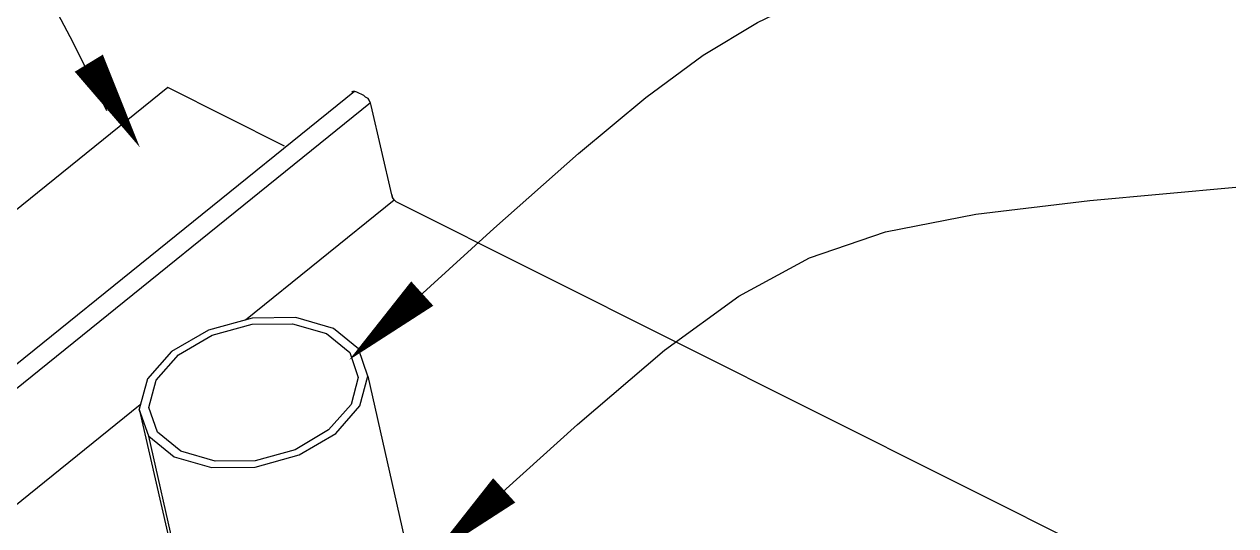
# Model space of a CAD drawing. Extents: x 137.7 to 146.2, y -37.9 to -26.9.
# Drawn here: x 142.067 to 143.91, y -28.875 to -28.113 of the extents above; entities that cross this region are included whole.
import ezdxf

# ---------------------------------------------------------------- set-up
doc = ezdxf.new("R2010")
doc.units = 0
doc.header["$LTSCALE"] = 0.5
doc.header["$MEASUREMENT"] = 0
for name, color, linetype in [('DIM', 4, 'CONTINUOUS'), ('DWG', 2, 'CONTINUOUS'), ('PEN2', 7, 'CONTINUOUS')]:
    doc.layers.add(name, color=color, linetype=linetype)

msp = doc.modelspace()

# ---------------------------------------------------------------- linework, layer by layer
at = {"layer": 'DIM', "color": 5}
for points in [[(142.1929, -28.2442), (142.1416, -28.1406), (142.1006, -28.0626), (142.0657, -28.0064), (142.0327, -27.9682), (141.9974, -27.9442), (141.9556, -27.9306), (141.9032, -27.9237), (141.8359, -27.9195)], [(142.617, -28.5723), (142.7815, -28.4232), (142.91, -28.3093), (143.0127, -28.2238), (143.1001, -28.1596), (143.1826, -28.1099), (143.2705, -28.0675), (143.3744, -28.0255), (143.5045, -27.977)], [(142.7436, -28.8696), (142.9087, -28.7206), (143.041, -28.608), (143.1541, -28.5257), (143.2616, -28.4677), (143.3773, -28.4282), (143.5149, -28.4011), (143.6879, -28.3804), (143.9101, -28.3603)]]:
    msp.add_lwpolyline(points, dxfattribs=at)
for points in [[(142.2431, -28.3, 0, 0.05, 0), (142.1652, -28.1718, 0.05, 0.05, 0)], [(142.5614, -28.6227, 0, 0.05, 0), (142.6725, -28.5219, 0.05, 0.05, 0)], [(142.6862, -28.9218, 0, 0.05, 0), (142.7972, -28.8209, 0.05, 0.05, 0)]]:
    msp.add_lwpolyline(points, format="xyseb", dxfattribs=at)
at = {"layer": 'DWG'}
for p, q in [((142.2853, -28.2089), (140.8339, -29.3795)), ((141.1141, -29.3861), (142.5697, -28.2143)), ((142.4629, -28.2977), (142.2853, -28.2089)), ((142.5655, -28.2155), (142.5673, -28.2143)), ((142.5655, -28.2155), (142.5655, -28.2155)), ((142.5673, -28.2143), (142.5697, -28.2143)), ((142.5697, -28.2143), (142.5727, -28.2155)), ((142.5727, -28.2155), (142.5829, -28.2203)), ((142.5937, -28.2323), (141.1423, -29.4029)), ((142.5859, -28.2227), (142.5829, -28.2203)), ((142.5859, -28.2227), (142.5895, -28.2251)), ((142.5895, -28.2251), (142.5919, -28.2287)), ((142.5919, -28.2287), (142.5895, -28.2251)), ((142.5937, -28.2323), (142.5919, -28.2287)), ((142.5949, -28.2359), (142.5937, -28.2323)), ((142.5949, -28.2359), (142.5937, -28.2323)), ((142.6261, -28.3721), (142.5949, -28.2359)), ((142.4035, -28.5617), (142.6297, -28.3793)), ((143.7931, -28.9631), (142.6357, -28.3841)), ((142.4137, -28.5593), (142.3471, -28.5773)), ((142.3531, -28.5851), (142.4137, -28.5683)), ((142.4803, -28.5581), (142.4137, -28.5593)), ((142.4137, -28.5683), (142.4749, -28.5677)), ((142.4749, -28.5677), (142.5271, -28.5827)), ((142.5373, -28.5749), (142.4803, -28.5581)), ((142.3471, -28.5773), (142.2913, -28.6097)), ((142.3015, -28.6151), (142.3531, -28.5851)), ((142.5271, -28.5827), (142.5625, -28.6115)), ((142.5757, -28.6061), (142.5373, -28.5749)), ((142.2913, -28.6097), (142.2547, -28.6517)), ((142.2679, -28.6535), (142.3015, -28.6151)), ((142.5625, -28.6115), (142.5751, -28.6493)), ((142.5895, -28.6475), (142.5757, -28.6061)), ((142.2547, -28.6517), (142.2421, -28.6973)), ((142.2565, -28.6949), (142.2679, -28.6535)), ((142.5751, -28.6493), (142.5643, -28.6907)), ((142.5775, -28.6925), (142.5895, -28.6475)), ((142.5895, -28.6475), (142.6487, -28.908)), ((141.1777, -29.5493), (142.2433, -28.6907)), ((142.2565, -28.7387), (142.2421, -28.6973)), ((142.2421, -28.6973), (142.307, -28.9811)), ((142.2427, -28.7015), (142.2421, -28.6973)), ((142.2697, -28.7327), (142.2565, -28.6949)), ((142.5643, -28.6907), (142.5301, -28.7291)), ((142.5409, -28.7345), (142.5775, -28.6925)), ((142.3051, -28.7615), (142.2697, -28.7327)), ((142.5301, -28.7291), (142.4791, -28.7591)), ((142.4851, -28.7669), (142.5409, -28.7345)), ((142.2565, -28.7387), (142.2949, -28.7699)), ((142.3195, -29.0162), (142.2565, -28.7387)), ((142.2949, -28.7699), (142.3519, -28.7861)), ((142.3573, -28.7765), (142.3051, -28.7615)), ((142.4791, -28.7591), (142.4185, -28.7759)), ((142.4185, -28.7855), (142.4851, -28.7669)), ((142.3519, -28.7861), (142.4185, -28.7855)), ((142.4185, -28.7759), (142.3573, -28.7765))]:
    msp.add_line(p, q, dxfattribs=at)
at = {"layer": 'PEN2'}
for p, q in [((142.6261, -28.3721), (142.6273, -28.3757)), ((142.6273, -28.3757), (142.6261, -28.3721)), ((142.6297, -28.3793), (142.6273, -28.3757)), ((142.6297, -28.3793), (142.6327, -28.3823)), ((142.6327, -28.3823), (142.6297, -28.3793)), ((142.6357, -28.3841), (142.6327, -28.3823))]:
    msp.add_line(p, q, dxfattribs=at)

doc.saveas('drawing.dxf')
